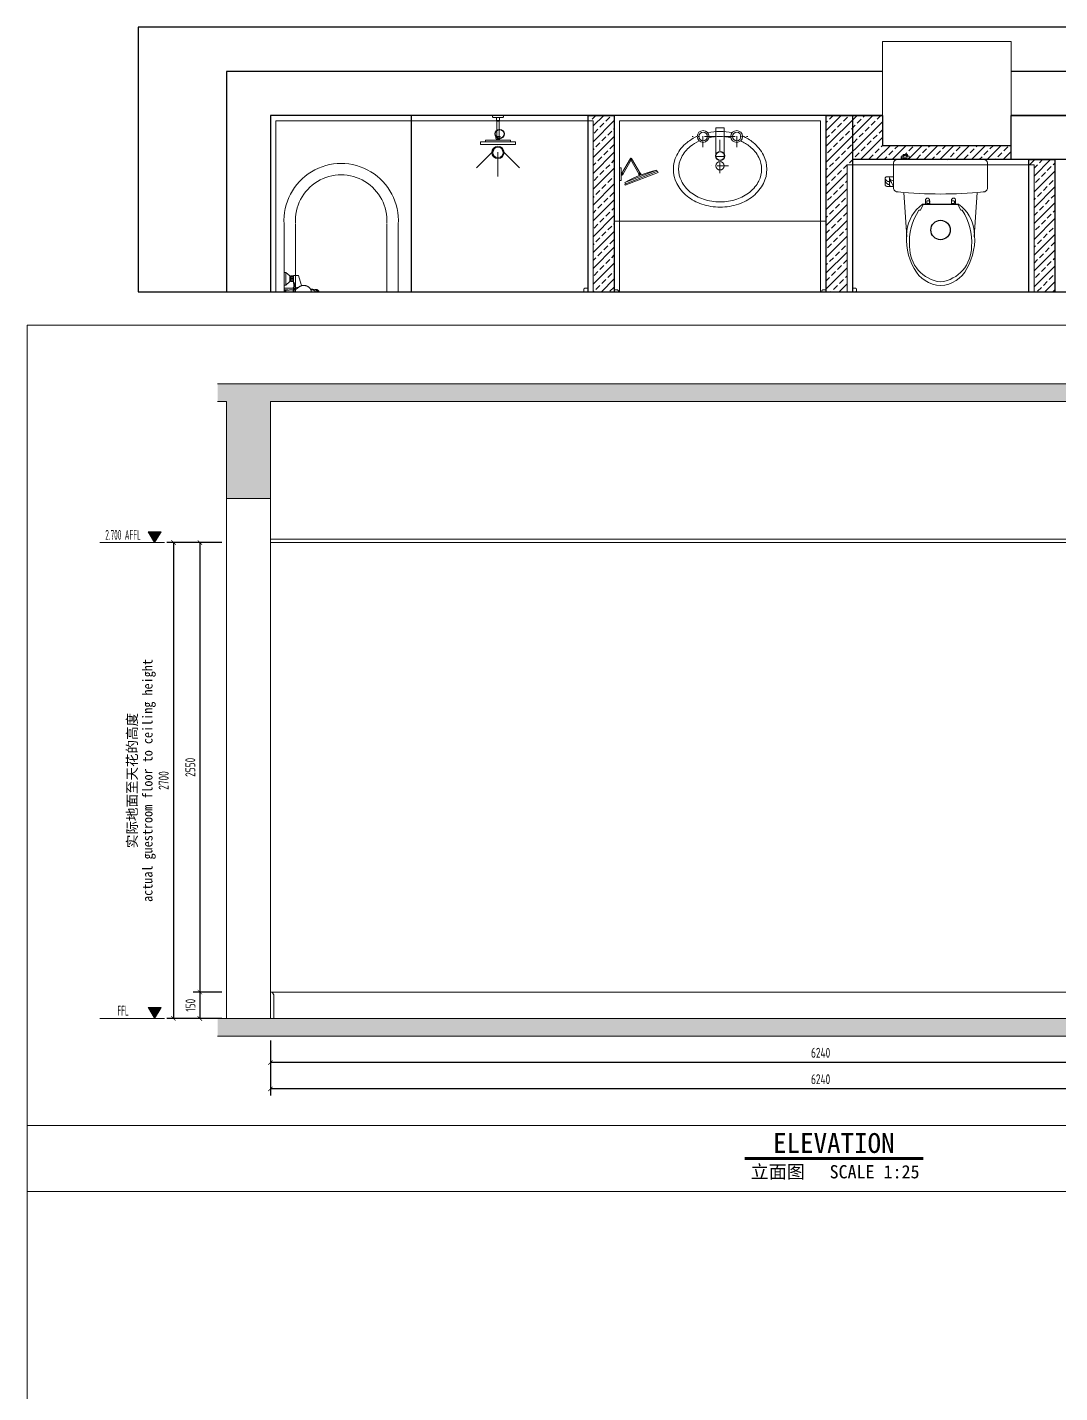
# Model space of a CAD drawing. Header units: millimetres. Extents: x 3162 to 221128, y -144913 to 11496.
# Drawn here: x 39841 to 45696, y -137167 to -129421 of the extents above; entities that cross this region are included whole.
import ezdxf
from ezdxf.enums import TextEntityAlignment as Align
from ezdxf.xclip import XClip

# ---------------------------------------------------------------- set-up
doc = ezdxf.new("R2010")
doc.units = ezdxf.units.MM
doc.header["$LTSCALE"] = 10
doc.header["$XCLIPFRAME"] = 2
for name, pattern in [('ACAD_ISO03W100', [30, 12, -18]), ('DASH', [8.89, 6.35, -2.54]), ('DASHDOT2', [12.7, 6.35, -3.175, 0, -3.175]), ('DOTE', [61.468, 50.8, -5.08, 0.508, -5.08]), ('HIDDEN', [9.525, 6.35, -3.175])]:
    doc.linetypes.add(name, pattern=pattern)
doc.layers.get('Defpoints').update_dxf_attribs({"color": 250})
for name, color, linetype, lineweight in [('Column', 7, 'Continuous', 0), ('Contour【轮廓线】', 94, 'Continuous', 0), ('Drawing【图框、表格】', 150, 'Continuous', 0), ('Elevation【立面图库】', 150, 'Continuous', 0), ('FC-Doorsill【门槛线】', 8, 'Continuous', 0), ('FC-Hatch【平面填充】', 250, 'Continuous', 0), ('FF-Complete【墙体完成线】', 6, 'Continuous', 0), ('FF-Door【门】', 51, 'Continuous', 0), ('FF-FIXT【洁具】', 31, 'Continuous', 0), ('FF-MT【门套】', 20, 'Continuous', 0), ('FF-Text【平面文字】', 2, 'Continuous', 0), ('FF-【活动成品家具】', 51, 'Continuous', 0), ('Finish【完成面】', 2, 'Continuous', 0), ('Gray【中细线】', 8, 'Continuous', 0), ('Hidden【虚线】', 136, 'DASH', 0), ('RC-dimensions', 44, 'Continuous', 0), ('Wall【立面墙】', 252, 'Continuous', 0)]:
    doc.layers.add(name, color=color, linetype=linetype, lineweight=lineweight)
for name, color, linetype in [('SYMBOL【符号】', 136, 'Continuous'), ('WALL', 7, 'Continuous'), ('WALL_NEW【新建墙体】', 4, 'Continuous'), ('走线及回路标注', 1, 'Continuous')]:
    doc.layers.add(name, color=color, linetype=linetype)
doc.styles.add('宋体', font='', dxfattribs={"width": 0.8})
doc.styles.add('尺寸标注', font='ARCHS.SHX', dxfattribs={"width": 0.8})
doc.styles.add('标高', font='ARCHS.SHX', dxfattribs={"width": 0.5})
doc.styles.add('线上图名', font='simhei.ttf')
doc.styles.add('线下图名', font='simhei.ttf')
doc.styles.get('宋体').set_extended_font_data('SimSun')
doc.dimstyles.new('海龙1：25', dxfattribs={"dimscale": 25, "dimtxt": 2.25, "dimasz": 1, "dimexe": 1.5, "dimexo": 1, "dimgap": 1, "dimtad": 1, "dimdec": 0, "dimrnd": 5, "dimdsep": 46, "dimtxsty": '尺寸标注', "dimblk": 'ARCHTICK', "dimblk1": 'ARCHTICK', "dimblk2": 'ARCHTICK', "dimcen": 1, "dimclrd": 44, "dimclre": 44, "dimclrt": 2, "dimadec": 0, "dimazin": 0, "dimtfac": 1, "dimtdec": 0, "dimtix": 1, "dimtmove": 2, "dimatfit": 3, "dimldrblk": 'hl_arrow2', "dimfxl": 5, "dimfxlon": 1, "dimarcsym": 0})
pattern_1 = [(225, (0, 812.417), (35.355339, -35.355339), []), (230, (0, 812.42), (-71.726018, 6.275218), [7.5, -82.5]), (175, (0, 812.42), (13.87511, -75.219228), [6, -66]), (280.4514, (-5.98, 812.94), (-57.85092, -68.94393), [6.374, -70.1142]), (226.1842, (-2e-15, 792.42), (-106.724086, 16.55189), [11.25, -123.75]), (276.6356, (-8.89, 793.8), (-93.46626, -97.41178), [9.56105, -105.1713]), (171.1842, (-2e-15, 792.42), (-93.46618, -97.41189), [9, -99]), (201, (-10, 797.42), (-59.690703, 40.261893), [7.5, -82.5]), (146, (-10, 797.42), (-24.33156, -72.515006), [6, -66]), (251.4514, (-14.974, 800.77), (-84.022234, -32.253037), [6.374, -70.1142]), (217.5, (0, 812.417), (-1.2159855, -33.2893854), [0.5, -65.2, 0.5, -67, 0.5, -66.25]), (187.5, (0, 812.417), (-26.306954, -39.441171), [0.5, -38.2, 0.5, -63.7, 0.5, -25.25]), (147.5, (22.3, 812.417), (-53.3822436, 2.255487), [0.5, -25, 0.5, -78, 0.5, -103.5]), (137.5, (32.3, 812.417), (-58.318617, -10.010498), [0.5, -32.5, 0.5, -51.8, 0.5, -73.5])]

# ---------------------------------------------------------------- blocks, each defined once
blk = doc.blocks.new('*U1186')
at = {"color": 2, "linetype": 'Continuous'}
blk.add_lwpolyline([(-17.26, 0, 0.7, 0.7, 0), (23.26, 0, 0.75, 0.75, 0)], format="xyseb", dxfattribs=at)
at = {"color": 2, "style": '线上图名', "flags": 8}
blk.add_attdef('EXISTING_PLAN', text='', height=4.5, dxfattribs=at).set_placement((3, 1.27), align=Align.CENTER)
at = {"color": 2, "style": '线下图名', "flags": 8}
blk.add_attdef('图名1', text='', height=3, dxfattribs=at).set_placement((-15.86, -1.5), align=Align.TOP_LEFT)
blk.add_attdef('比例1', text='', height=3, dxfattribs=at).set_placement((22.44, -1.5), align=Align.TOP_RIGHT)
blk = doc.blocks.new('海龙工具_踢脚线')
blk.add_lwpolyline([(20, 0), (20, 90), (10, 100), (0, 100)])
blk = doc.blocks.new('_ArchTick')
at = {"color": 2, "linetype": 'ByBlock', "const_width": 0.15}
blk.add_lwpolyline([(-0.5, -0.5), (0.5, 0.5)], dxfattribs=at)
blk = doc.blocks.new('*D1750')
at = {"layer": 'Defpoints', "color": 0, "transparency": 16777216}
for p in [(40970, -132344.1), (40820, -134894.1), (40970, -134894.1)]:
    blk.add_point(p, dxfattribs=at)
at = {"layer": 'RC-dimensions', "color": 44, "lineweight": -2, "transparency": 16777216}
for p, q in [((40945, -132344.1), (40782.5, -132344.1)), ((40820, -132344.1), (40820, -134894.1)), ((40945, -134894.1), (40782.5, -134894.1))]:
    blk.add_line(p, q, dxfattribs=at)
at = {"layer": 'RC-dimensions', "color": 44, "lineweight": -2, "transparency": 16777216, "xscale": 25, "yscale": 25, "zscale": 25}
for p, rotation in [((40820, -132344.1), 90), ((40820, -134894.1), 270)]:
    blk.add_blockref('_ArchTick', p, dxfattribs=dict(at, rotation=rotation))
at = {"layer": 'RC-dimensions', "color": 2, "transparency": 16777216, "insert": (40765.7, -133619.1), "char_height": 56.25, "attachment_point": 5, "rotation": 90, "style": '尺寸标注'}
blk.add_mtext('2550', dxfattribs=at)
blk = doc.blocks.new('hl_arrow2')
at = {"color": 2}
blk.add_line((-0.22, 0), (-1, 0), dxfattribs=at)
blk.add_lwpolyline([(-0.22, 0), (-0.86, -0.69), (-0.65, -0.86), (0, 0), (-0.65, 0.86), (-0.86, 0.69)], close=True, dxfattribs=at)
for points in [[(-0.86, 0.69), (-0.65, 0.86), (-0.22, 0), (0, 0)], [(-0.86, -0.69), (-0.65, -0.86), (-0.22, 0), (0, 0)]]:
    blk.add_solid(points, dxfattribs=at)
blk = doc.blocks.new('*D1751')
at = {"layer": 'Defpoints', "color": 0, "transparency": 16777216}
for p in [(40970, -134894.1), (40820, -135044.1), (40970, -135044.1)]:
    blk.add_point(p, dxfattribs=at)
at = {"layer": 'RC-dimensions', "color": 44, "lineweight": -2, "transparency": 16777216}
for p, q in [((40945, -134894.1), (40782.5, -134894.1)), ((40820, -134894.1), (40820, -135044.1)), ((40945, -135044.1), (40782.5, -135044.1))]:
    blk.add_line(p, q, dxfattribs=at)
at = {"layer": 'RC-dimensions', "color": 44, "lineweight": -2, "transparency": 16777216, "xscale": 25, "yscale": 25, "zscale": 25}
for p, rotation in [((40820, -134894.1), 90), ((40820, -135044.1), 270)]:
    blk.add_blockref('_ArchTick', p, dxfattribs=dict(at, rotation=rotation))
at = {"layer": 'RC-dimensions', "color": 2, "transparency": 16777216, "insert": (40766.8, -134969.1), "char_height": 56.25, "attachment_point": 5, "rotation": 90, "style": '尺寸标注'}
blk.add_mtext('150', dxfattribs=at)
blk = doc.blocks.new('*D1752')
at = {"layer": 'Defpoints', "color": 0, "transparency": 16777216}
for p in [(40970, -132344.1), (40670, -135044.1), (40970, -135044.1)]:
    blk.add_point(p, dxfattribs=at)
at = {"layer": 'RC-dimensions', "color": 44, "lineweight": -2, "transparency": 16777216}
for p, q in [((40795, -132344.1), (40632.5, -132344.1)), ((40670, -132344.1), (40670, -135044.1)), ((40795, -135044.1), (40632.5, -135044.1))]:
    blk.add_line(p, q, dxfattribs=at)
at = {"layer": 'RC-dimensions', "color": 44, "lineweight": -2, "transparency": 16777216, "xscale": 25, "yscale": 25, "zscale": 25}
for p, rotation in [((40670, -132344.1), 90), ((40670, -135044.1), 270)]:
    blk.add_blockref('_ArchTick', p, dxfattribs=dict(at, rotation=rotation))
at = {"layer": 'RC-dimensions', "color": 2, "transparency": 16777216, "insert": (40614.5, -133694.1), "char_height": 56.25, "attachment_point": 5, "rotation": 90, "style": '尺寸标注'}
blk.add_mtext('2700', dxfattribs=at)
blk = doc.blocks.new('海龍_立面标识')
at = {"style": '宋体', "width": 0.9, "flags": 8}
blk.add_attdef('FLOOR_HEIGHT', text='', height=2.25, rotation=90, dxfattribs=at).set_placement((0, 0), align=Align.CENTER)
at = {"style": '宋体', "flags": 8}
blk.add_attdef('HEIGHT', text='', height=2.25, rotation=90, dxfattribs=at).set_placement((-3.5, 0), align=Align.CENTER)
blk = doc.blocks.new('hl_Elevation-A2')
blk.add_hatch(color=150).paths.add_polyline_path([(3.74, 2.47), (2.27, 0), (0.8, 2.47)])
at = {"color": 150}
blk.add_line((0, 0), (14.67, 0), dxfattribs=at)
blk.add_lwpolyline([(3.74, 2.47), (2.27, 0), (0.8, 2.47)], close=True, dxfattribs=at)
at = {"color": 2, "style": '标高', "width": 0.8, "flags": 8}
blk.add_attdef('HEIGHT', text='', height=2.25, dxfattribs=at).set_placement((9.42, 1.75), align=Align.MIDDLE_CENTER)
blk = doc.blocks.new('*D1756')
at = {"layer": 'Defpoints', "color": 0, "transparency": 16777216}
for p in [(41220, -135144.1), (47460, -135144.1), (41220, -135294.1)]:
    blk.add_point(p, dxfattribs=at)
at = {"layer": 'RC-dimensions', "color": 44, "lineweight": -2, "transparency": 16777216}
for p, q in [((41220, -135169.1), (41220, -135331.6)), ((47460, -135169.1), (47460, -135331.6)), ((47460, -135294.1), (41220, -135294.1))]:
    blk.add_line(p, q, dxfattribs=at)
at = {"layer": 'RC-dimensions', "color": 44, "lineweight": -2, "transparency": 16777216, "xscale": 25, "yscale": 25, "zscale": 25, "rotation": 180}
blk.add_blockref('_ArchTick', (41220, -135294.1), dxfattribs=at)
at = {"layer": 'RC-dimensions', "color": 44, "lineweight": -2, "transparency": 16777216, "xscale": 25, "yscale": 25, "zscale": 25}
blk.add_blockref('_ArchTick', (47460, -135294.1), dxfattribs=at)
at = {"layer": 'RC-dimensions', "color": 2, "transparency": 16777216, "insert": (44340, -135238.6), "char_height": 56.25, "attachment_point": 5, "style": '尺寸标注'}
blk.add_mtext('6240', dxfattribs=at)
blk = doc.blocks.new('*D1757')
at = {"layer": 'Defpoints', "color": 0, "transparency": 16777216}
for p in [(41220, -135144.1), (47460, -135144.1), (41220, -135444.1)]:
    blk.add_point(p, dxfattribs=at)
at = {"layer": 'RC-dimensions', "color": 44, "lineweight": -2, "transparency": 16777216}
for p, q in [((41220, -135319.1), (41220, -135481.6)), ((47460, -135319.1), (47460, -135481.6)), ((47460, -135444.1), (41220, -135444.1))]:
    blk.add_line(p, q, dxfattribs=at)
at = {"layer": 'RC-dimensions', "color": 44, "lineweight": -2, "transparency": 16777216, "xscale": 25, "yscale": 25, "zscale": 25, "rotation": 180}
blk.add_blockref('_ArchTick', (41220, -135444.1), dxfattribs=at)
at = {"layer": 'RC-dimensions', "color": 44, "lineweight": -2, "transparency": 16777216, "xscale": 25, "yscale": 25, "zscale": 25}
blk.add_blockref('_ArchTick', (47460, -135444.1), dxfattribs=at)
at = {"layer": 'RC-dimensions', "color": 2, "transparency": 16777216, "insert": (44340, -135388.6), "char_height": 56.25, "attachment_point": 5, "style": '尺寸标注'}
blk.add_mtext('6240', dxfattribs=at)
blk = doc.blocks.new('卫_成品浴缸03')
for p, q in [((-324, 1122.3), (-324, 344.7)), ((324, 344.7), (324, 1122.3))]:
    blk.add_line(p, q)
at = {"color": 8}
for p, q in [((-259.2, 1122.3), (-259.2, 342.5)), ((259.2, 342.5), (259.2, 1122.3)), ((241.4, 831.6), (226.7, 780.7)), ((269.5, 831.6), (241.4, 831.6)), ((269.5, 826.6), (269.5, 831.6)), ((271.7, 826.6), (269.5, 826.6)), ((269.5, 798.7), (269.5, 826.6)), ((269.5, 787.7), (269.5, 798.7)), ((269.5, 798.7), (271.7, 798.7)), ((274, 828.6), (271.7, 826.6)), ((271.7, 826.6), (271.7, 812.7)), ((274, 824.6), (271.7, 822.6)), ((274, 815.7), (271.7, 817.7)), ((271.7, 798.7), (271.7, 812.7)), ((274, 809.7), (271.7, 807.7)), ((274, 800.7), (271.7, 802.7)), ((271.7, 798.7), (274, 796.7)), ((283, 828.6), (274, 828.6)), ((274, 828.6), (274, 824.6)), ((274, 824.6), (283, 824.6)), ((274, 815.7), (274, 812.7)), ((283, 815.7), (274, 815.7)), ((274, 809.7), (274, 812.7)), ((283, 809.7), (274, 809.7)), ((274, 796.7), (274, 800.7)), ((274, 800.7), (283, 800.7)), ((274, 796.7), (283, 796.7)), ((285.2, 826.6), (283, 828.6)), ((283, 824.6), (283, 828.6)), ((283, 824.6), (285.2, 821.6)), ((285.2, 817.7), (283, 815.7)), ((283, 815.7), (283, 812.7)), ((283, 809.7), (283, 812.7)), ((285.2, 807.7), (283, 809.7)), ((283, 800.7), (285.2, 803.7)), ((283, 800.7), (283, 796.7)), ((283, 796.7), (285.2, 798.7)), ((290.9, 826.6), (285.2, 826.6)), ((285.2, 826.6), (285.2, 812.7)), ((285.2, 798.7), (285.2, 812.7)), ((285.2, 798.7), (290.9, 798.7)), ((313.4, 848.6), (290.9, 828.6)), ((290.9, 828.6), (290.9, 826.6)), ((290.9, 826.6), (290.9, 812.7)), ((290.9, 798.7), (290.9, 812.7)), ((290.9, 798.7), (290.9, 796.7)), ((290.9, 796.7), (313.4, 776.7)), ((322.4, 848.6), (313.4, 848.6)), ((313.4, 848.6), (313.4, 776.7)), ((313.4, 776.7), (322.4, 776.7)), ((322.4, 776.7), (322.4, 848.6)), ((143.5, 752.7), (174.9, 755.4)), ((176.3, 716), (143.5, 718.8)), ((174.4, 754.6), (148, 751.7)), ((175.8, 716.8), (148, 719.8)), ((171.8, 749.4), (158.1, 747.7)), ((172.7, 722), (158.1, 723.8)), ((255.4, 753.9), (239.9, 765.6)), ((255.4, 719.6), (239.9, 707.9)), ((266.1, 751.7), (262, 751.7)), ((266.1, 721.8), (262, 721.8)), ((266.1, 751.7), (266.1, 721.8)), ((322.4, 759.7), (270.6, 759.7)), ((270.6, 759.7), (270.6, 752.6)), ((270.6, 713.8), (270.6, 720.9)), ((322.4, 713.8), (270.6, 713.8)), ((315.5, 746.2), (272.8, 749.2)), ((315.5, 727.3), (272.8, 724.3)), ((315.6, 748.7), (272.9, 751.7)), ((272.9, 751.7), (272.9, 721.8)), ((315.6, 724.8), (272.9, 721.8)), ((301.4, 749.7), (322.4, 749.7)), ((301.4, 723.8), (322.4, 723.8)), ((313.4, 748.7), (313.4, 724.6)), ((315.6, 748.7), (315.6, 724.8)), ((322.4, 749.7), (322.4, 759.7)), ((322.4, 723.8), (322.4, 713.8)), ((226.7, 690.8), (241.4, 639.9)), ((241.4, 639.9), (269.5, 639.9)), ((269.5, 672.8), (269.5, 683.8)), ((269.5, 672.8), (269.5, 644.9)), ((271.7, 672.8), (269.5, 672.8)), ((269.5, 639.9), (269.5, 644.9)), ((269.5, 644.9), (271.7, 644.9)), ((274, 674.8), (271.7, 672.8)), ((271.7, 672.8), (271.7, 644.9)), ((274, 670.8), (271.7, 668.8)), ((274, 661.8), (271.7, 663.8)), ((274, 655.9), (271.7, 653.9)), ((274, 646.9), (271.7, 648.9)), ((271.7, 644.9), (274, 642.9)), ((274, 674.8), (274, 670.8)), ((283, 674.8), (274, 674.8)), ((274, 670.8), (283, 670.8)), ((283, 661.8), (274, 661.8)), ((274, 661.8), (274, 658.8)), ((274, 655.9), (274, 658.8)), ((283, 655.9), (274, 655.9)), ((274, 642.9), (274, 646.9)), ((274, 646.9), (283, 646.9)), ((274, 642.9), (283, 642.9)), ((283, 670.8), (283, 674.8)), ((285.2, 672.8), (283, 674.8)), ((283, 670.8), (285.2, 667.8)), ((285.2, 663.8), (283, 661.8)), ((283, 661.8), (283, 658.8)), ((283, 655.9), (283, 658.8)), ((285.2, 653.9), (283, 655.9)), ((283, 646.9), (285.2, 649.9)), ((283, 646.9), (283, 642.9)), ((283, 642.9), (285.2, 644.9)), ((285.2, 644.9), (285.2, 672.8)), ((290.9, 672.8), (285.2, 672.8)), ((285.2, 644.9), (290.9, 644.9)), ((313.4, 694.8), (290.9, 674.8)), ((290.9, 674.8), (290.9, 672.8)), ((290.9, 672.8), (290.9, 644.9)), ((290.9, 644.9), (290.9, 642.9)), ((290.9, 642.9), (313.4, 622.9)), ((313.4, 622.9), (313.4, 694.8)), ((322.4, 694.8), (313.4, 694.8)), ((313.4, 622.9), (322.4, 622.9)), ((322.4, 622.9), (322.4, 694.8))]:
    blk.add_line(p, q, dxfattribs=at)
blk.add_circle((-4.7, 319.9), 21.5, dxfattribs=at)
for centre, start, end in [((0, 1142.4), 356.46173, 183.53827), ((0, 324.6), 176.46173, 3.53827)]:
    blk.add_arc(centre, 324.6, start, end)
for centre, start, end in [((0, 1142.4), 356.46173, 183.53827), ((0, 324.6), 176.04488, 3.95512)]:
    blk.add_arc(centre, 259.8, start, end, dxfattribs=at)
for centre, major_axis, start_param, end_param in [((212.1, 736.8), (-42.8, 0), 4.006477, 8.559894), ((269.5, 747.7), (-5.63, 0), 4.068888, 5.35589), ((269.5, 725.8), (-5.63, 0), 0.927295, 2.214297)]:
    blk.add_ellipse(centre, major_axis=major_axis, ratio=0.887779, start_param=start_param, end_param=end_param, dxfattribs=at)
at = {"color": 8, "extrusion": (0, 0, -1)}
for centre, major_axis, start_param, end_param in [((191.4, 788.7), (36.4, 0), 0.249587, 0.494131), ((315.7, 778.6), (-52.5, 0), -0.53621, 0.153708), ((277.2, 783.9), (-13.5, 0), 0.153708, 0.963491), ((323.3, 777.7), (55, 0), 2.85166, 3.34824), ((145.5, 733.9), (-21.3, 0), 0.095859, 1.474937), ((145.5, 737.6), (-21.3, 0), -1.474937, -0.095859), ((150.5, 733.5), (20.7, 0), 3.263435, 4.590547), ((150.5, 738), (20.7, 0), 1.692639, 3.01975), ((158.3, 732.4), (24.1, 0), 3.29971, 4.270477), ((158.3, 739.1), (-24.1, 0), -1.128884, -0.158118), ((159.8, 736.3), (-13, 0), -0.048768, 1.438245), ((159.8, 735.2), (-13, 0), -1.438245, 0.048768), ((191.4, 682.8), (-36.4, 0), 2.585488, 2.892006), ((244.8, 735.4), (30.3, 0), 0.57261, 1.697033), ((244.8, 736.1), (-30.3, 0), 1.52385, 2.478053), ((262, 760.7), (-10.1, 0), 4.712389, 5.418301), ((262, 712.8), (10.1, 0), 4.006477, 4.712389), ((315.7, 693), (52.5, 0), 2.987885, 3.677803), ((323.3, 693.8), (-55, 0), -0.206647, 0.289932), ((283.8, 767.2), (13.8, 0), 2.483395, 2.85166), ((283.8, 704.3), (13.8, 0), 3.431525, 4.027665), ((290.3, 736.8), (-28.7, 0), 2.651635, 3.63155), ((277.2, 687.6), (-13.5, 0), -0.963491, -0.153708)]:
    blk.add_ellipse(centre, major_axis=major_axis, ratio=0.887779, start_param=start_param, end_param=end_param, dxfattribs=at)
blk = doc.blocks.new('平面洗手盆_01')
at = {"linetype": 'DASHDOT2'}
for p, q in [((69.5, 23.9), (69.5, 157.9)), ((130.9, 96.8), (25.6, 96.8)), ((235.6, 47.8), (235.6, -47.9)), ((278.3, -0.1), (25.5, 0)), ((69.4, -24), (69.4, -157.9)), ((130.8, -96.9), (25.5, -96.8))]:
    blk.add_line(p, q, dxfattribs=at)
for p, q in [((182.6, 23.9), (20, 23.9)), ((20, 23.9), (20, -23.9)), ((182.6, 23.9), (182.5, -24)), ((182.5, -24), (20, -23.9))]:
    blk.add_line(p, q)
for centre, radius in [((69.5, 95.2), 33.5), ((69.5, 95.2), 23.9), ((235.6, 0.6), 23.9), ((69.4, -95.2), 33.5), ((69.4, -95.2), 23.9)]:
    blk.add_circle(centre, radius)
for centre, radius, start, end in [((277.5, 47.4), 224.1, 117.05223, 140.95411), ((255.4, 90.6), 175.7, 62.94777, 117.05223), ((255.4, 90.6), 146.2, 62.94777, 117.05223), ((233.4, 47.4), 224.1, 39.04589, 62.94777), ((312, 19.4), 268.6, 140.95411, 156.02098), ((312, 19.4), 239.1, 140.95411, 155.66772), ((277.5, 47.4), 194.7, 117.05223, 140.95411), ((233.4, 47.4), 194.7, 39.04589, 62.94777), ((198.8, 19.4), 239.1, 18.57097, 39.04589), ((198.8, 19.4), 268.6, 18.57097, 39.04589), ((144.5, 1.2), 296.4, 0, 18.57097), ((144.5, 1.2), 325.9, 360, 18.57097), ((366.3, 1.2), 325.9, 167.86118, 192.49263), ((366.3, 1.2), 296.4, 168.09162, 192.40027), ((144.5, 1.2), 296.4, 341.42903, 360), ((144.5, 1.2), 325.9, 341.42903, 360), ((312, -17.1), 268.6, 204.55072, 219.04589), ((312, -17.1), 239.1, 204.73595, 219.04589), ((198.8, -17.1), 239.1, 320.95411, 341.42903), ((198.8, -17.1), 268.6, 320.95411, 341.42903), ((277.5, -45.1), 224.1, 219.04589, 242.94777), ((277.5, -45.1), 194.7, 219.04589, 242.94777), ((255.4, -88.2), 146.2, 242.94777, 297.05223), ((233.4, -45.1), 194.7, 297.05223, 320.95411), ((233.4, -45.1), 224.1, 297.05223, 320.95411), ((255.4, -88.2), 175.7, 242.94777, 297.05223)]:
    blk.add_arc(centre, radius, start, end)
blk = doc.blocks.new('马桶平面15')
at = {"color": 251}
for p, q in [((-164.1, 735.1), (-187.7, 735.1)), ((-182.4, 735.2), (-182.4, 743.3)), ((-175.9, 735.1), (-175.9, 743.3)), ((-168.6, 743.3), (-168.6, 735.1))]:
    blk.add_line(p, q, dxfattribs=at)
for points in [[(24.1, 519.2, -0.023855), (-216.9, 530.8, -0.42765), (-242.5, 555.3), (-242.5, 695.1, -0.382307), (-220.4, 714.9), (24.1, 714.9), (268.6, 714.9, -0.382307), (290.7, 695.1), (290.7, 555.3, -0.42765), (265.1, 530.8, -0.023855)], [(24.1, 0, -0.272339), (-125.1, 96, -0.163159), (-166.6, 310.4, -0.20934), (-78.5, 461.5), (24.1, 461.5), (126.7, 461.5, -0.20934), (214.8, 310.4, -0.163159), (173.3, 96, -0.272339)]]:
    blk.add_lwpolyline(points, format="xyb", close=True)
for points in [[(-171.3, 714.9, 0.288575), (-152.8, 725.1, 0.464141), (-158.6, 735.1), (-164.1, 735.1), (-164.1, 743.3), (-187.7, 743.3), (-187.7, 743.3), (-187.7, 735.1), (-193.2, 735.1, 0.464141), (-199, 725.1, 0.288575), (-180.5, 714.9)], [(-61.5, 462.9), (-61.5, 484.4, -1), (-38, 484.4), (-38, 480.5)], [(109.7, 462.9), (109.7, 484.4, 1), (86.2, 484.4), (86.2, 480.5)], [(26.7, 460.2), (121.9, 460.2), (138.7, 426.6), (147.1, 426.6, -0.17108), (199.3, 221.2, -0.383832), (24.1, 20.6, -0.383832), (-151.1, 221.2, -0.17108), (-98.9, 426.6), (-90.5, 426.6), (-73.7, 460.2), (121.9, 460.2)]]:
    blk.add_lwpolyline(points, format="xyb", dxfattribs=at)
for points in [[(-242.5, 617.1), (-242.5, 562.2), (-279.9, 562.2, -0.414214), (-289.9, 572.2), (-289.9, 607.1, -0.414214), (-279.9, 617.1)], [(-242.5, 617.1), (-242.5, 562.2), (-256.2, 562.2, -0.414214), (-266.2, 572.2), (-266.2, 607.1, -0.414214), (-256.2, 617.1)], [(-54.5, 475.5), (-54.5, 470.3, 0.414214), (-49.5, 465.3), (-38.7, 465.3, 0.58538), (-38.5, 470.3), (-38.5, 475.5, 0.58538), (-38.7, 480.5), (-49.5, 480.5, 0.414214)], [(102.7, 475.5), (102.7, 470.3, -0.414214), (97.7, 465.3), (86.9, 465.3, -0.58538), (86.7, 470.3), (86.7, 475.5, -0.58538), (86.9, 480.5), (97.7, 480.5, -0.414214)]]:
    blk.add_lwpolyline(points, format="xyb", close=True, dxfattribs=at)
for points in [[(-184.4, 527.9), (-167.1, 275.7)], [(232.6, 527.9), (215.3, 275.7)]]:
    blk.add_lwpolyline(points)
for centre, radius, start, end in [((-185.1, 755.7), 31.4, 242.88179, 319.14204), ((-173.5, 774.1), 53.1, 240.79773, 292.8926), ((-262.7, 600.1), 28.1, 165.59157, 262.76034), ((-267.7, 612.3), 22.8, 193.4235, 273.84122), ((-231.7, 638.1), 46.4, 221.91484, 256.44129), ((180.7, 814.1), 492.5, 204.86427, 210.76499)]:
    blk.add_arc(centre, radius, start, end, dxfattribs=at)
blk = doc.blocks.new('花洒平面')
at = {"color": 8}
for p, q in [((0, 207.8), (0, 345.7)), ((-23.2, 198.2), (-122.7, 297.6)), ((23.2, 198.2), (122.7, 297.6)), ((100, 150), (-100, 150)), ((11, 121.4), (-11, 121.4)), ((10, 139.4), (-10, 139.4)), ((9.5, 133.4), (-9.5, 133.4)), ((7.6, 138.4), (-7.5, 138.4)), ((6, 119.4), (-6, 119.4)), ((-8.5, 12), (8.5, 12)), ((-6.5, 32), (6.5, 32))]:
    blk.add_line(p, q, dxfattribs=at)
blk.add_lwpolyline([(11, 131.4, 0.992115), (11, 133.4), (9.5, 133.4, 0.130917), (7.6, 138.4), (9.5, 138.4, 0.413995), (10, 139.4), (71.3, 139.4), (71.3, 150), (100, 150), (100, 165), (-100, 165), (-100, 150), (-71.3, 150), (-71.3, 139.4), (-10, 139.4, 0.413995), (-9.5, 138.4), (-7.5, 138.4, 0.130917), (-9.5, 133.4), (-11, 133.4, 0.992115), (-11, 131.4, 0.003958), (-11, 131.4, 0.080962), (-11, 121.4, 1), (-11, 119.4), (-6, 119.4), (-6, 32), (-6.5, 32, 0.414214), (-8.5, 30), (-8.5, 12), (-21, 12, 0.261972), (-31, 7), (-31, 0), (31, 0), (31, 7, 0.261972), (21, 12), (8.5, 12), (8.5, 30, 0.414214), (6.5, 32), (6, 32), (6, 119.4), (11, 119.4, 1), (11, 121.4, 0.080962), (11, 131.4)], format="xyb")
blk.add_lwpolyline([(8.5, 30, -0.375464), (2.6, 29, 0.238002), (-2.6, 29, -0.375464), (-8.5, 30)], format="xyb", dxfattribs=at)
for radius in [35, 30]:
    blk.add_circle((0, 210), radius, dxfattribs=at)
blk = doc.blocks.new('门套线03')
at = {"ltscale": 100}
blk.add_lwpolyline([(60, 0), (60, 19.7, -0.339185), (56.6, 23.1), (42, 23.1, -0.360475), (38.5, 19.7), (29.2, 19.7, 0.137802), (14.5, 14.7, -0.16589), (3.4, 11.9), (3.4, 8.7), (0, 8.7), (0, 0)], format="xyb", close=True, dxfattribs=at)
blk = doc.blocks.new('HL_Door_Hinge')
at = {"color": 0, "linetype": 'DOTE', "ltscale": 0.04}
for p, q in [((-4, 3), (4, 3)), ((0, -1), (0, 7))]:
    blk.add_line(p, q, dxfattribs=at)
at = {"color": 0, "linetype": 'DASH', "ltscale": 5}
for p, q in [((-2, -26), (-2, 0.8)), ((-0.5, -26), (-0.5, 0)), ((0.5, -26), (0.5, 0)), ((2, -26), (2, 0.8)), ((-0.5, -26), (-2, -26)), ((0.5, -26), (2, -26))]:
    blk.add_line(p, q, dxfattribs=at)
for radius in [3, 2]:
    blk.add_circle((0, 3), radius, dxfattribs=at)
blk = doc.blocks.new('HL_Door_Seal')
at = {"color": 0}
for p, q in [((5, 0), (-5, 0)), ((-1, 6), (-0.5, 6.5)), ((-1, 6), (-0.5, 6)), ((-1, 5.5), (-0.5, 6)), ((-1, 5.5), (-0.5, 5.5)), ((-1, 5), (-0.5, 5.5)), ((-1, 4.5), (-0.5, 5)), ((-1, 5), (-0.5, 5)), ((-1, 4.5), (-0.5, 4.5)), ((-1, 4), (-0.5, 4.5)), ((-1, 4), (-0.5, 4)), ((-1, 3.5), (-0.5, 4)), ((-1, 3.5), (-0.5, 3.5)), ((-1, 3), (-0.5, 3.5)), ((-1, 3), (-0.5, 3)), ((-1, 2.5), (-0.5, 3)), ((-1, 2.5), (-0.5, 2.5)), ((-1, 2), (-0.5, 2.5)), ((-1, 2), (-0.5, 2)), ((-1, 1.5), (-0.5, 2)), ((-1, 1.5), (-0.5, 1.5)), ((-1, 1), (-0.5, 1.5)), ((-1, 1), (-0.5, 1)), ((-1, 0.5), (-0.5, 1)), ((-1, 0.5), (-0.5, 0.5)), ((-1, 0), (-0.5, 0.5)), ((-0.5, 6.5), (0.5, 6.5)), ((1, 6), (0.5, 6.5)), ((1, 6), (0.5, 6)), ((1, 5.5), (0.5, 6)), ((1, 5.5), (0.5, 5.5)), ((1, 5), (0.5, 5.5)), ((1, 5), (0.5, 5)), ((1, 4.5), (0.5, 5)), ((1, 4.5), (0.5, 4.5)), ((1, 4), (0.5, 4.5)), ((1, 4), (0.5, 4)), ((1, 3.5), (0.5, 4)), ((1, 3.5), (0.5, 3.5)), ((1, 3), (0.5, 3.5)), ((1, 3), (0.5, 3)), ((1, 2.5), (0.5, 3)), ((1, 2.5), (0.5, 2.5)), ((1, 2), (0.5, 2.5)), ((1, 2), (0.5, 2)), ((1, 1.5), (0.5, 2)), ((1, 1.5), (0.5, 1.5)), ((1, 1), (0.5, 1.5)), ((1, 1), (0.5, 1)), ((1, 0.5), (0.5, 1)), ((1, 0.5), (0.5, 0.5)), ((1, 0), (0.5, 0.5))]:
    blk.add_line(p, q, dxfattribs=at)
blk.add_lwpolyline([(-3.9, -1, 0.774597), (3.9, -1)], format="xyb", close=True, dxfattribs=at)
blk.add_arc((0, 0), 5, 180, 0.00048, dxfattribs=at)
blk = doc.blocks.new('门把手02')
at = {"color": 250}
for p, q in [((-30.4, 14.6), (-15.2, 14.6)), ((-30.4, 0), (-30.4, 14.6)), ((30.4, 0), (-30.4, 0)), ((-15.2, 14.6), (19.6, 14.6)), ((-15.2, 14.6), (19.6, 14.6)), ((-13.5, 32.2), (-13.5, 40.9)), ((12.9, 32.2), (-13.5, 32.2)), ((-9.4, 14.6), (-9.4, 32.2)), ((9.4, 14.6), (9.4, 32.2)), ((19.6, 14.6), (30.4, 14.6)), ((30.4, 14.6), (30.4, 0))]:
    blk.add_line(p, q, dxfattribs=at)
at = {"color": 250, "extrusion": (0, 0, -1)}
for centre, major_axis, start_param, end_param in [((-1.3, 40.9), (-8.59, 8.59), 5.497787, 6.813202), ((23.4, -64.1), (-0.1, 120), -0.233047, 0.306451), ((12.9, 37.2), (3.58, 3.58), 2.124304, 2.356194), ((33.8, -51.4), (0, 86), -0.231441, 0.114669), ((79.3, 368.4), (-0.1, 336.3), 3.005111, 3.247916), ((107.8, 189.2), (1.8, 147), 3.194781, 3.464277), ((105.2, 172), (-91.7, 91.7), 3.813778, 3.981187), ((122.5, 24), (-13.7, 13.7), 0.647464, 1.248663), ((124, 43.6), (5.92, 5.92), 1.238085, 2.228964), ((130.6, 40.4), (-0.729, 0.729), 1.325662, 2.819982)]:
    blk.add_ellipse(centre, major_axis=major_axis, ratio=1, start_param=start_param, end_param=end_param, dxfattribs=at)
blk = doc.blocks.new('hld_1_720_150_门把手02_门套线03_45_0_0_3_40_0_1_1')
at = {"layer": 'FC-Doorsill【门槛线】'}
for p, q in [((-0.5, 0.09375), (0.5, 0.09375)), ((-0.5, -0.09375), (0.5, -0.09375))]:
    blk.add_line(p, q, dxfattribs=at)
at = {"layer": 'FF-Door【门】'}
blk.add_lwpolyline([(-0.446875, 0.09375), (-0.390625, 0.09375), (-0.390625, 0.9875), (-0.446875, 0.9875)], close=True, dxfattribs=at)
at = {"layer": 'FF-Door【门】', "color": 250, "linetype": 'ACAD_ISO03W100', "ltscale": 0.001042}
blk.add_lwpolyline([(-0.446875, 0.09375), (0.446875, 0.09375), (0.446875, 0.0375), (-0.446875, 0.0375)], close=True, dxfattribs=at)
at = {"layer": 'FF-Door【门】', "color": 8, "linetype": 'HIDDEN', "ltscale": 0.6}
blk.add_arc((-0.446875, 0.09375), 0.89375, 0, 90, dxfattribs=at)
at = {"layer": 'FF-MT【门套】', "color": 250}
for p, q in [((-0.465, 0.07875), (-0.5, 0.04125)), ((-0.465, 0.04125), (-0.5, 0.07875)), ((0.465, 0.07875), (0.5, 0.04125)), ((0.465, 0.04125), (0.5, 0.07875)), ((-0.5, -0.04125), (-0.465, -0.07875)), ((-0.5, -0.07875), (-0.465, -0.04125)), ((0.5, -0.04125), (0.465, -0.07875)), ((0.5, -0.07875), (0.465, -0.04125))]:
    blk.add_line(p, q, dxfattribs=at)
for points in [[(-0.5, 0.09375), (-0.465, 0.09375), (-0.465, 0.07875), (-0.5, 0.07875)], [(-0.465, 0.07875), (-0.465, 0.04125), (-0.5, 0.04125), (-0.5, 0.07875)], [(-0.465, 0.09375), (-0.45, 0.09375), (-0.45, -0.09375), (-0.465, -0.09375)], [(0.465, 0.09375), (0.45, 0.09375), (0.45, -0.09375), (0.465, -0.09375)], [(0.5, 0.09375), (0.465, 0.09375), (0.465, 0.07875), (0.5, 0.07875)], [(0.465, 0.07875), (0.465, 0.04125), (0.5, 0.04125), (0.5, 0.07875)], [(-0.5, -0.04125), (-0.5, -0.07875), (-0.465, -0.07875), (-0.465, -0.04125)], [(-0.5, -0.09375), (-0.465, -0.09375), (-0.465, -0.07875), (-0.5, -0.07875)], [(0.5, -0.04125), (0.5, -0.07875), (0.465, -0.07875), (0.465, -0.04125)], [(0.5, -0.09375), (0.465, -0.09375), (0.465, -0.07875), (0.5, -0.07875)]]:
    blk.add_lwpolyline(points, close=True, dxfattribs=at)
at = {"layer": 'FF-MT【门套】'}
for points in [[(-0.5, 0.09375), (-0.45, 0.09375), (-0.45, 0.03125), (-0.4375, 0.03125), (-0.4375, -0.09375), (-0.5, -0.09375)], [(0.5, 0.09375), (0.45, 0.09375), (0.45, 0.03125), (0.4375, 0.03125), (0.4375, -0.09375), (0.5, -0.09375)]]:
    blk.add_lwpolyline(points, close=True, dxfattribs=at)
at = {"layer": 'FF-Door【门】', "color": 250, "yscale": 0.00125, "zscale": 0.00125}
for name, p, xscale, rotation in [('门把手02', (-0.446875, 0.875), -0.00125, 90.00000000000593), ('门把手02', (-0.390625, 0.875), 0.00125, 270.0000000000178), ('HL_Door_Seal', (-0.44375, 0.03125), 0.00125, 180.0000000000119), ('HL_Door_Seal', (0.44375, 0.03125), -0.00125, 180)]:
    blk.add_blockref(name, p, dxfattribs=dict(at, xscale=xscale, rotation=rotation))
at = {"layer": 'FF-Door【门】', "color": 250, "zscale": 0.00125}
for name, p, xscale, yscale in [('HL_Door_Hinge', (-0.448438, 0.09375), 0.00125, 0.00125), ('门把手02', (0.3375, 0.09375), -0.00125, 0.00125), ('门把手02', (0.3375, 0.0375), -0.00125, -0.00125)]:
    blk.add_blockref(name, p, dxfattribs=dict(at, xscale=xscale, yscale=yscale))
at = {"layer": 'FF-MT【门套】', "zscale": 0.00125}
for p, xscale, yscale in [((-0.45, 0.09375), -0.00125, 0.00125), ((0.45, 0.09375), 0.00125, 0.00125), ((-0.4375, -0.09375), -0.00125, -0.00125), ((0.4375, -0.09375), 0.00125, -0.00125)]:
    blk.add_blockref('门套线03', p, dxfattribs=dict(at, xscale=xscale, yscale=yscale))
blk = doc.blocks.new('刮须镜平面')
at = {"color": 0, "ltscale": 0.4}
for p, q in [((-118.2, 1.9), (-68.3, 88.4)), ((-61.6, 84.6), (-111.6, -1.9)), ((-68.3, 84.6), (-18.3, -1.9)), ((-11.7, 1.9), (-61.6, 88.4)), ((-218.4, 9.3), (-215.7, 16.4)), ((-32.2, -63), (-218.4, 9.3)), ((-215.7, 16.4), (-29.4, -55.8)), ((-212.1, 15), (-209.3, 22.2)), ((-209.3, 22.2), (-30.2, -47.3)), ((-122.3, -3.3), (-120.3, 2.1)), ((-9.2, 5.8), (-15, 5.8)), ((-9.2, 36.5), (0, 36.5)), ((-9.2, -36.5), (-9.2, 36.5)), ((0, 36.5), (0, -36.5)), ((-111.6, -7.5), (-109.5, -2.1)), ((-33, -54.4), (-30.2, -47.3)), ((-29.4, -55.8), (-32.2, -63)), ((-9.2, -5.8), (-15, -5.8)), ((0, -36.5), (-9.2, -36.5))]:
    blk.add_line(p, q, dxfattribs=at)
for centre in [(-64.9, 86.5), (-114.9, 0), (-15, 0)]:
    blk.add_circle(centre, 3.07, dxfattribs=at)
for centre, radius, start, end in [((-64.9, 86.5), 3.84, 29.99999, 209.99999), ((-64.9, 86.5), 3.84, 329.99999, 149.99999), ((-335.4, -568.2), 603.7, 59.63728, 77.94717), ((-114.9, 0), 5.76, 338.79222, 158.79222), ((-114.9, 0), 3.84, 149.99999, 329.99999), ((-15, 0), 5.76, 89.99999, 269.99999), ((-15, 0), 3.84, 209.99999, 29.99999)]:
    blk.add_arc(centre, radius, start, end, dxfattribs=at)
blk = doc.blocks.new('海龙_08219812')
at = {"layer": 'WALL_NEW【新建墙体】'}
h = blk.add_hatch(dxfattribs=at)
h.set_pattern_fill('ANSI33', color=8, scale=10, style=0)
h.set_pattern_definition([(45, (-3070, 989.955), (-44.9013, 44.9013), []), (45, (-3025.1, 989.955), (-44.9013, 44.9013), [31.75, -15.875])])
h.paths.add_polyline_path([(-2755, 1110), (-3040, 1110), (-3040, 1140), (-3070, 1140), (-3070, 990), (-2755, 990)])
h.paths.add_polyline_path([(-1020, 1110), (-1090, 1110), (-1090, 1140), (-1120, 1140), (-1120, 1240), (-1240, 1240), (-1240, 1110), (-1555, 1110), (-1555, 990), (-1020, 990)])
h.paths.add_polyline_path([(-1120, 3040), (-1270, 3040), (-1270, 3010), (-1240, 3010), (-1240, 2040), (-1120, 2040)])
h.paths.add_polyline_path([(200, 2760), (230, 2760), (230, 3040), (80, 3040), (80, 2040), (200, 2040)])
h.paths.add_polyline_path([(1130, 2870), (400, 2870), (400, 3040), (230, 3040), (230, 2790), (1130, 2790)])
h.paths.add_polyline_path([(1380, 2790), (1230, 2790), (1230, 2760), (1260, 2760), (1260, 1110), (1180, 1110), (1180, 990), (1380, 990)])
h.paths.add_polyline_path([(280, 1110), (200, 1110), (200, 1240), (80, 1240), (80, 1140), (50, 1140), (50, 1110), (-20, 1110), (-20, 990), (280, 990)])
at = {"layer": 'Column'}
for p, q in [((1130, 3460), (400, 3460)), ((400, 3460), (400, 2870)), ((1130, 2870), (1130, 3460)), ((400, 2870), (1130, 2870))]:
    blk.add_line(p, q, dxfattribs=at)
at = {"layer": 'Defpoints'}
blk.add_line((-2270, 1140), (-2270, 3040), dxfattribs=at)
at = {"layer": 'FF-Complete【墙体完成线】'}
for points in [[(-3040, 3010), (-1240, 3010), (-1240, 1110), (-3040, 1110)], [(-1090, 3010), (50, 3010), (50, 1110), (-1090, 1110)], [(200, 2760), (1260, 2760), (1260, 1110), (200, 1110)]]:
    blk.add_lwpolyline(points, close=True, dxfattribs=at)
at = {"layer": 'FF-FIXT【洁具】'}
blk.add_line((-1120, 3040), (80, 3040), dxfattribs=at)
blk.add_lwpolyline([(-3070, 3040), (-2270, 3040), (-2270, 1140), (-3070, 1140)], close=True, dxfattribs=at)
blk.add_lwpolyline([(-1120, 3040), (-1120, 2440), (80, 2440), (80, 3040)], dxfattribs=at)
at = {"layer": 'SYMBOL【符号】'}
for centre, radius in [((-1770, 2935), 25), ((-520, 2810), 25), ((730, 2390), 55)]:
    blk.add_circle(centre, radius, dxfattribs=at)
at = {"layer": 'WALL'}
for p, q in [((-3320, 3290), (-3320, -3460)), ((400, 3290), (-3320, 3290)), ((1570, 3290), (1130, 3290)), ((-3070, 3040), (-3070, -3210)), ((400, 3040), (-3070, 3040)), ((1620, 3040), (1130, 3040))]:
    blk.add_line(p, q, dxfattribs=at)
at = {"layer": 'WALL_NEW【新建墙体】'}
for p, q in [((-1270, 3040), (-1270, 1140)), ((-1270, 3040), (-1120, 3040)), ((-1120, 3040), (-1120, 1140)), ((80, 3040), (80, 1140)), ((230, 3040), (230, 1140)), ((1230, 1140), (1230, 2790)), ((1230, 2790), (1380, 2790)), ((1380, 990), (1380, 2790))]:
    blk.add_line(p, q, dxfattribs=at)
for points in [[(80, 3040), (400, 3040), (400, 2870), (1130, 2870)], [(1130, 2790), (230, 2790)]]:
    blk.add_lwpolyline(points, dxfattribs=at)
blk.add_lwpolyline([(1130, 3040), (1620, 3040), (1620, 2790), (1130, 2790)], close=True, dxfattribs=at)
at = {"yscale": 800, "zscale": 800}
for p, xscale, rotation in [((-1195, 1640), 800, 90), ((155, 1640), -800, 270.0000000000267)]:
    blk.add_blockref('hld_1_720_150_门把手02_门套线03_45_0_0_3_40_0_1_1', p, dxfattribs=dict(at, xscale=xscale, rotation=rotation))
at = {"layer": 'FF-FIXT【洁具】'}
for name, p, rotation in [('花洒平面', (-1779.7, 3040), 180), ('平面洗手盆_01', (-521.2, 2990), 270.0000000000059)]:
    blk.add_blockref(name, p, dxfattribs=dict(at, rotation=rotation))
at = {"layer": 'FF-FIXT【洁具】', "xscale": -1}
for name, p in [('刮须镜平面', (-1090, 2706.7)), ('卫_成品浴缸03', (-2669, 1300.7))]:
    blk.add_blockref(name, p, dxfattribs=at)
at = {"layer": 'FF-FIXT【洁具】'}
blk.add_blockref('马桶平面15', (705.9, 2075.1), dxfattribs=at)

msp = doc.modelspace()

# ---------------------------------------------------------------- hatches: boundary and pattern name
at = {"layer": 'FC-Hatch【平面填充】'}
h = msp.add_hatch(dxfattribs=at)
h.set_pattern_fill('钢筋混凝土', color=256, scale=50, angle=180, style=0, pattern_type=2)
h.set_pattern_definition(pattern_1)
h.paths.add_polyline_path([(40920, -131444.1), (47710, -131444.1), (47710, -131544.1), (47660, -131544.1), (47660, -132094.1), (47410, -132094.1), (47410, -131544.1), (41220, -131544.1), (41220, -132094.1), (40970, -132094.1), (40970, -131544.1), (40920, -131544.1)])
h = msp.add_hatch(dxfattribs=at)
h.set_pattern_fill('钢筋混凝土', color=256, scale=50, angle=180, style=0, pattern_type=2)
h.set_pattern_definition(pattern_1)
h.paths.add_polyline_path([(40920, -135144.1), (40920, -135044.1), (47660, -135044.1), (47660, -135144.1)])

# ---------------------------------------------------------------- linework, layer by layer
at = {"layer": 'Contour【轮廓线】'}
msp.add_line((41220, -134894.1), (47460, -134894.1), dxfattribs=at)
at = {"layer": 'Drawing【图框、表格】'}
for points in [[(39841.4, -143345.3), (39841.4, -131109.9), (57595.6, -131109.9), (57595.6, -143345.3)], [(39841.4, -143345.3), (39841.4, -131109.9), (57595.6, -131109.9), (57595.6, -143345.3)], [(39841.4, -136026.2), (39841.4, -135651.2), (57595.6, -135651.2), (57595.6, -136026.2)]]:
    msp.add_lwpolyline(points, close=True, dxfattribs=at)
at = {"layer": 'Finish【完成面】'}
for p, q in [((41220, -132344.1), (41220, -135044.1)), ((47460, -132344.1), (41220, -132344.1)), ((41220, -135044.1), (47460, -135044.1))]:
    msp.add_line(p, q, dxfattribs=at)
at = {"layer": 'Gray【中细线】'}
msp.add_line((47460, -132324.1), (41220, -132324.1), dxfattribs=at)
at = {"layer": 'Hidden【虚线】'}
msp.add_lwpolyline([(40470, -130921), (48210, -130921), (48210, -129421), (40470, -129421)], close=True, dxfattribs=at)
at = {"layer": 'Wall【立面墙】'}
msp.add_line((47710, -131444.1), (40920, -131444.1), dxfattribs=at)
msp.add_lwpolyline([(47710, -131544.1), (47660, -131544.1), (47660, -132094.1), (47410, -132094.1), (47410, -131544.1), (41220, -131544.1), (41220, -132094.1), (40970, -132094.1), (40970, -131544.1), (40920, -131544.1)], dxfattribs=at)
for points in [[(41220, -135044.1), (41220, -132094.1), (40970, -132094.1), (40970, -135044.1)], [(40920, -135044.1), (40920, -135044.1), (47660, -135044.1), (47660, -135044.1)], [(40920, -135144.1), (40920, -135144.1), (47660, -135144.1), (47660, -135144.1)]]:
    msp.add_lwpolyline(points, close=True, dxfattribs=at)

# ---------------------------------------------------------------- block references
at = {"layer": 'Contour【轮廓线】', "yscale": 1.5}
msp.add_blockref('海龙工具_踢脚线', (41220, -135044.1), dxfattribs=at)
at = {"layer": 'Elevation【立面图库】'}
ref = msp.add_blockref('hl_Elevation-A2', (40620, -132344.1), dxfattribs=dict(at, xscale=-25, yscale=25, zscale=25))
ref.add_attrib('HEIGHT', '2.700 AFFL', dxfattribs={"layer": '0', "color": 2, "height": 56.25, "style": '标高', "width": 0.5}).set_placement((40384.5, -132300.4), align=Align.MIDDLE_CENTER)
ref = msp.add_blockref('hl_Elevation-A2', (40620, -135044.1), dxfattribs=dict(at, xscale=-25, yscale=25, zscale=25))
ref.add_attrib('HEIGHT', 'FFL', dxfattribs={"layer": '0', "color": 2, "height": 56.25, "style": '标高', "width": 0.5}).set_placement((40384.5, -135000.4), align=Align.MIDDLE_CENTER)
at = {"layer": 'FF-Text【平面文字】'}
ref = msp.add_blockref('海龍_立面标识', (40551.2, -133694.1), dxfattribs=dict(at, xscale=25, yscale=25, zscale=25))
ref.add_attrib('FLOOR_HEIGHT', 'actual guestroom floor to ceiling height', dxfattribs={"layer": '0', "height": 56.25, "rotation": 90, "style": '宋体', "width": 0.9}).set_placement((40551.2, -133694.1), align=Align.CENTER)
ref.add_attrib('HEIGHT', '实际地面至天花的高度', dxfattribs={"layer": '0', "height": 56.25, "rotation": 90, "style": '宋体'}).set_placement((40463.7, -133694.1), align=Align.CENTER)
at = {"layer": 'FF-【活动成品家具】'}
ref = msp.add_blockref('*U1186', (44340, -135838.7), dxfattribs=dict(at, xscale=25, yscale=25, zscale=25))
ref.add_attrib('比例1', 'SCALE 1:25', dxfattribs={"layer": '0', "color": 2, "height": 75, "style": '线下图名'}).set_placement((44900.9, -135876.2), align=Align.TOP_RIGHT)
ref.add_attrib('EXISTING_PLAN', 'ELEVATION', dxfattribs={"layer": '0', "color": 2, "height": 112.5, "style": '线上图名'}).set_placement((44414.9, -135806.9), align=Align.CENTER)
ref.add_attrib('图名1', '立面图', dxfattribs={"layer": '0', "color": 2, "height": 75, "style": '线下图名'}).set_placement((43943.4, -135876.2), align=Align.TOP_LEFT)
at = {"layer": '走线及回路标注'}
ref = msp.add_blockref('海龙_08219812', (44290, -132961), dxfattribs=at)
XClip(ref).set_block_clipping_path([(-3819.9999585435, 2039.9999573521), (3920.0000414565, 3539.9999573521)])

# ---------------------------------------------------------------- dimensions: what is measured, and where the dimension line sits
at = {"layer": 'RC-dimensions'}
for base, p1, p2, angle, picture, middle in [((40670, -135044.1), (40970, -132344.1), (40970, -135044.1), 270, '*D1752', (40614.5, -133694.1)), ((40820, -134894.1), (40970, -132344.1), (40970, -134894.1), 270, '*D1750', (40765.7, -133619.1)), ((40820, -135044.1), (40970, -134894.1), (40970, -135044.1), 270, '*D1751', (40766.8, -134969.1)), ((41220, -135294.1), (47460, -135144.1), (41220, -135144.1), 180, '*D1756', (44340, -135238.6)), ((41220, -135444.1), (47460, -135144.1), (41220, -135144.1), 180, '*D1757', (44340, -135388.6))]:
    dim = msp.add_linear_dim(base=base, p1=p1, p2=p2, angle=angle, dimstyle='海龙1：25', override={"dimscale": 25, "dimtxsty": '尺寸标注', "dimblk1": 'ArchTick', "dimblk2": 'ArchTick', "dimsah": 1, "dimclrt": 2}, dxfattribs=at)
    dim.commit()
    dim.dimension.update_dxf_attribs({"geometry": picture, "text_midpoint": middle})

doc.saveas('drawing.dxf')
